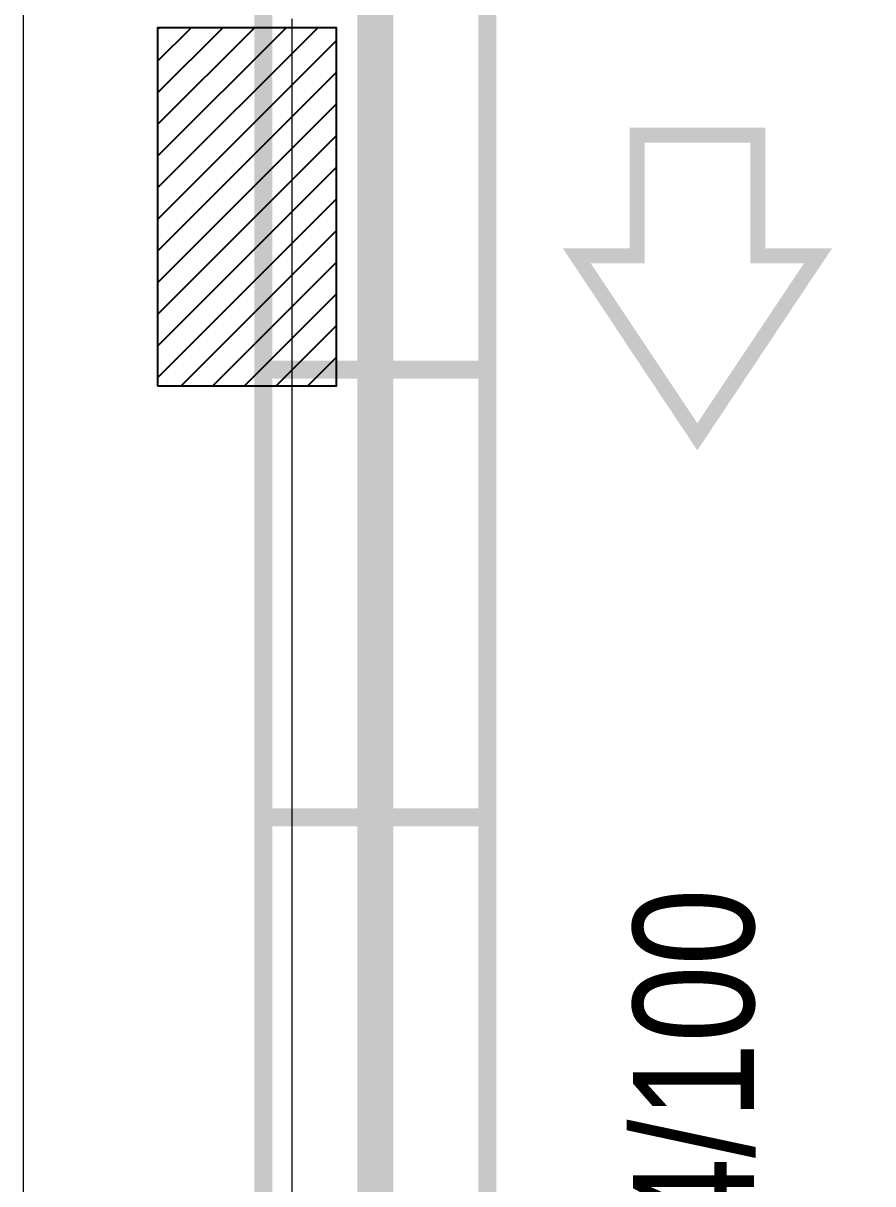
# Model space of a CAD drawing. Header units: millimetres. Extents: x 0 to 126, y 0 to 76.
# Drawn here: x 49.2 to 50.148, y 22.094 to 23.39 of the extents above; entities that cross this region are included whole.
import ezdxf

# ---------------------------------------------------------------- set-up
doc = ezdxf.new("R2010")
doc.units = ezdxf.units.MM
doc.linetypes.add('Continua', pattern=[0])
for name, color, linetype, lineweight in [('ARQUITECTÓNICO', 152, 'Continuous', 0), ('INST. VOZ Y DATOS', 40, 'Continuous', 0), ('TEXTOS INST. VOZ Y DATOS', 1, 'Continuous', 0)]:
    doc.layers.add(name, color=color, linetype=linetype, lineweight=lineweight)
doc.layers.add('E-COLUMNA', color=20, linetype='Continuous')
doc.layers.add('HatchColus', color=8, linetype='Continuous')
doc.styles.add('75', font='ARIALN.TTF', dxfattribs={"height": 0.135})

# ---------------------------------------------------------------- blocks, each defined once
blk = doc.blocks.new('A$C35E06030')
at = {"layer": 'HatchColus', "linetype": 'Continua', "ltscale": 0.05}
h = blk.add_hatch(dxfattribs=at)
h.set_pattern_fill('ANSI31', color=256, scale=0.2, style=0)
h.set_pattern_definition([(45, (-1018.400148, -104.339457), (-0.0176776695, 0.0176776695), [])])
h.paths.add_polyline_path([(0.2, 19.1), (0.2, 19.5), (0, 19.5), (0, 19.1)])
h.paths.add_polyline_path([(17, 19.3), (17, 18.9), (17.2, 18.9), (17.2, 19.3)])
h.paths.add_polyline_path([(5.95, 19.2), (5.95, 19.5), (5.65, 19.5), (5.65, 19.2)])
h.paths.add_polyline_path([(11.65, 19.3), (11.35, 19.3), (11.35, 19), (11.65, 19)])
at = {"layer": 'E-COLUMNA', "linetype": 'Continua', "ltscale": 0.05}
blk.add_lwpolyline([(0, 19.1), (0.2, 19.1), (0.2, 19.5), (0, 19.5)], close=True, dxfattribs=at)

msp = doc.modelspace()

# ---------------------------------------------------------------- linework, layer by layer
at = {"layer": 'ARQUITECTÓNICO', "linetype": 'Continuous', "ltscale": 0.03}
for p, q in [((49.1997, 37.2348), (49.1997, 6.8848)), ((49.4997, 23.3948), (49.4997, 21.4448))]:
    msp.add_line(p, q, dxfattribs=at)
at = {"layer": 'INST. VOZ Y DATOS', "color": 6, "const_width": 0.04}
for points in [[(49.5929, 22.503), (49.5929, 30.628)], [(49.5929, 15.003), (49.5929, 23.003)]]:
    msp.add_lwpolyline(points, dxfattribs=at)
at = {"layer": 'INST. VOZ Y DATOS', "const_width": 0.02}
for points in [[(49.4679, 22.503), (49.4679, 30.503)], [(49.7179, 22.503), (49.7179, 30.503)], [(49.7179, 23.003), (49.4679, 23.003)], [(49.4679, 15.003), (49.4679, 23.003)], [(49.7179, 15.003), (49.7179, 23.003)], [(49.7179, 22.503), (49.4679, 22.503)], [(49.7179, 22.503), (49.4679, 22.503)]]:
    msp.add_lwpolyline(points, dxfattribs=at)
at = {"layer": 'TEXTOS INST. VOZ Y DATOS', "const_width": 0.0168}
msp.add_lwpolyline([(49.9525, 23.2648), (50.0199, 23.2648), (50.0199, 23.1301), (50.0873, 23.1301), (49.9525, 22.928), (49.8178, 23.1301), (49.8852, 23.1301), (49.8852, 23.2648)], close=True, dxfattribs=at)

# ---------------------------------------------------------------- block references
at = {"layer": 'ARQUITECTÓNICO', "color": 0}
msp.add_blockref('A$C35E06030', (49.3497, 3.8848), dxfattribs=at)

# ---------------------------------------------------------------- texts
at = {"layer": 'TEXTOS INST. VOZ Y DATOS', "insert": (49.8807, 22.0625), "char_height": 0.135, "width": 1.539073, "attachment_point": 2, "rotation": 90, "style": '75'}
msp.add_mtext('CF 54/100', dxfattribs=at)

doc.saveas('drawing.dxf')
